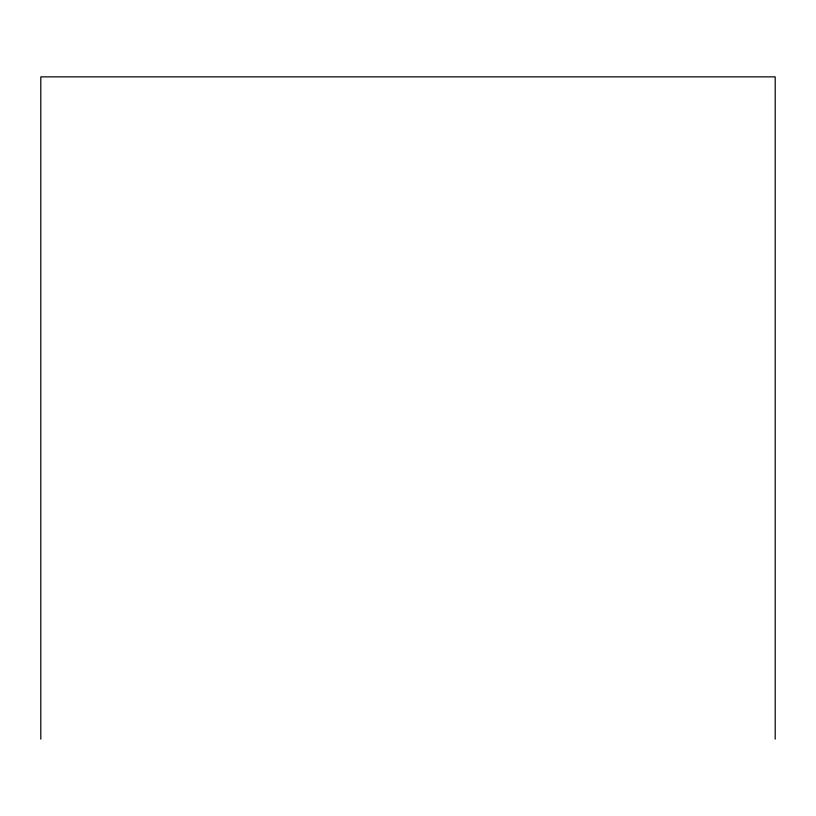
<?xml version="1.0" encoding="UTF-8"?>
<svg xmlns="http://www.w3.org/2000/svg" width="816" height="816" viewBox="0 0 816 816"><rect width="100%" height="100%" fill="white"/><g stroke="black" fill="none" stroke-linecap="round" stroke-linejoin="round"><path stroke-width="1.22" d="M775.2 739.143L775.2 76.857L40.8 76.857L40.8 739.143"/></g></svg>
